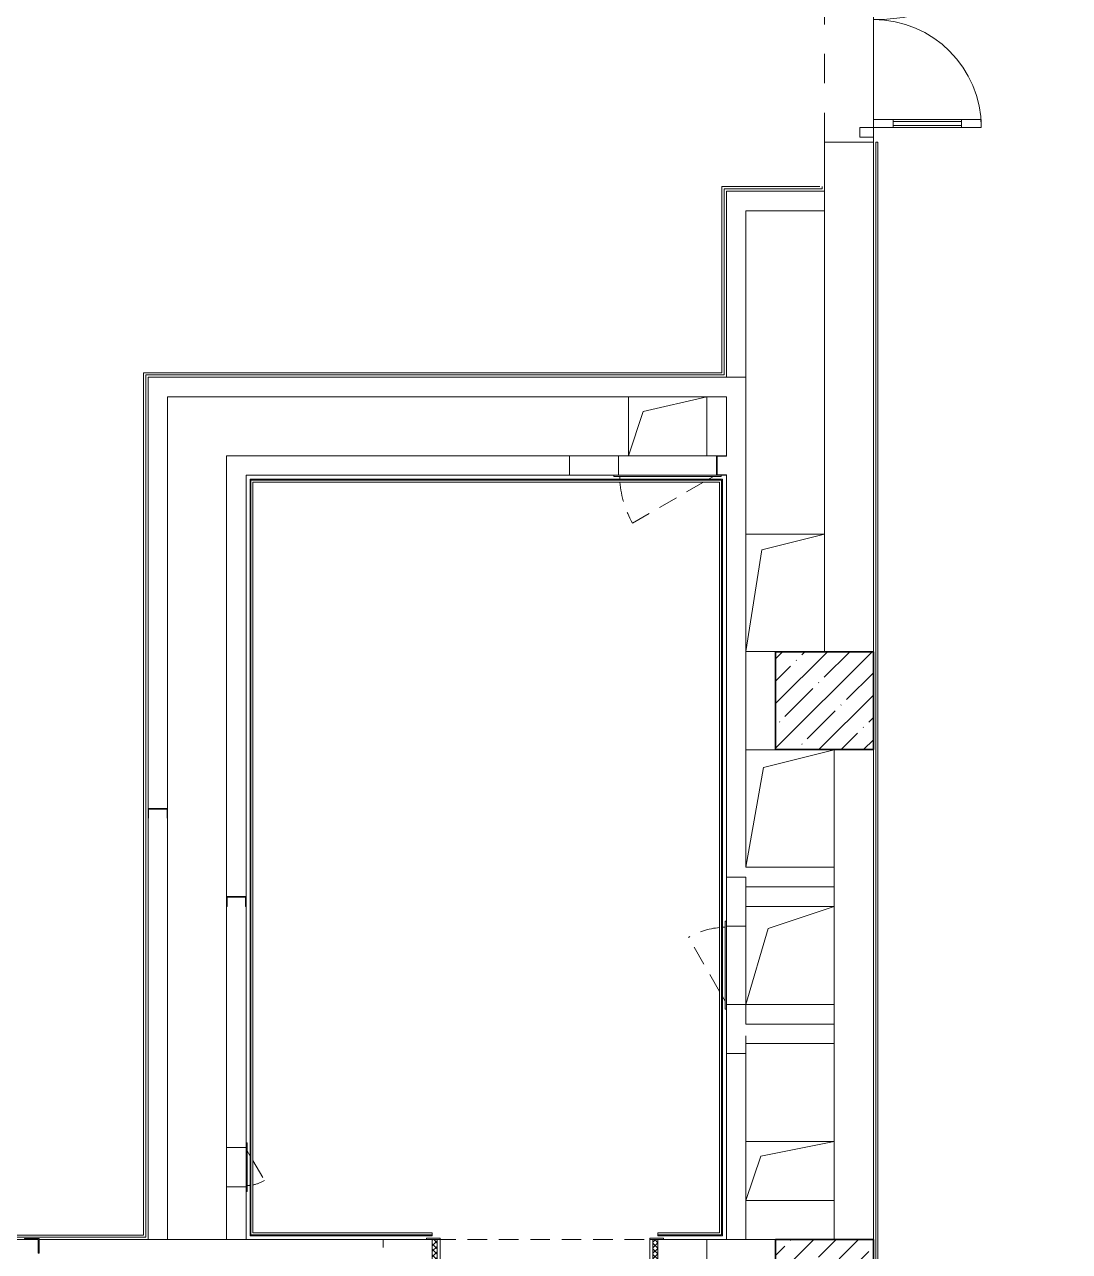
# Model space of a CAD drawing. Header units: millimetres. Extents: x 5993 to 95364, y 94667 to 143522.
# Drawn here: x 41927 to 42361, y 117002 to 117511 of the extents above; entities that cross this region are included whole.
import ezdxf

# ---------------------------------------------------------------- set-up
doc = ezdxf.new("R2010")
doc.units = ezdxf.units.MM
for name, pattern in [('200_ШТРИХ__ш1_п0_6_', [160, 100, -60]), ('200_ШТРИХ_ш1п0_6_', [160, 100, -60]), ('Штрих короткий', [300, 150, -150])]:
    doc.linetypes.add(name, pattern=pattern)
for name, color, linetype, lineweight in [('0-2', 7, 'Continuous', 9), ('Двери', 7, 'Continuous', 9), ('Каркас_Импост', 7, 'Continuous', 13), ('Каркас_Импост-1', 7, 'Continuous', 9), ('Несущие колонны', 7, 'Continuous', 9), ('Несущие колонны-1', 7, 'Continuous', 35), ('Обобщенные модели', 7, 'Continuous', 9), ('Общие ребра', 7, 'Continuous', 9), ('Окна', 7, 'Continuous', 9), ('Открывание в плане-1', 7, '200_ШТРИХ__ш1_п0_6_', 9), ('Открывание-1', 7, 'Continuous', 9), ('Панель-2', 7, 'Continuous', 13), ('Перекрытия', 7, 'Continuous', 9), ('Перемычка-1', 7, 'Штрих короткий', 9), ('Перемычка_Пунктирные линии-1', 7, '200_ШТРИХ_ш1п0_6_', 9), ('Стены', 7, 'Continuous', 9), ('Стены-1', 7, 'Continuous', 13), ('Элементы узлов', 7, 'Continuous', 9)]:
    doc.layers.add(name, color=color, linetype=linetype, lineweight=lineweight)

# ---------------------------------------------------------------- blocks, each defined once
blk = doc.blocks.new('BSC_Колонна _Прямоугольная - 500х500-V55-АИ2_01_План напольных покрытий и плинтусов 1го этажа _Часть 2_')
at = {"layer": 'Несущие колонны'}
h = blk.add_hatch(dxfattribs=at)
h.set_pattern_fill('FP_65', color=256, style=0, pattern_type=2)
h.set_pattern_definition([(45, (-7700, -37300), (-114.04925, 114.04925), []), (45, (-7585.95, -37300), (-114.04925, 114.04925), [201.613, -40.323, 3.353, -36.97])])
h.paths.add_polyline_path([(-250, -250), (250, -250), (250, 250), (-250, 250), (-250, 239.7)], flags=0)
at = {"layer": 'Несущие колонны-1'}
for p, q in [((250, 250), (-250, 250)), ((-250, 250), (-250, -250)), ((250, -250), (250, 250)), ((-250, -250), (250, -250))]:
    blk.add_line(p, q, dxfattribs=at)
blk = doc.blocks.new('Дверь_СКБ_1Ст_Внутренняя_ШЕР - СОШ_Д-11_Дв_1150x2100h_с_у МГН и персонала_ КЛГ-28013390-АИ2_01_План напольных покрытий и плинтусов 1го этажа _Часть 2_')
at = {"layer": 'Двери'}
h = blk.add_hatch(dxfattribs=at)
h.set_pattern_fill('FP_91', color=256, style=0, pattern_type=2)
h.set_pattern_definition([(135, (1726.41, 164.685), (-14.14214, -14.14214), []), (225, (1726.41, 164.685), (14.14214, -14.14214), [])])
h.paths.add_polyline_path([(562.5, 100), (562.5, -100), (587.5, -100), (587.5, 100)], flags=0)
at = {"layer": 'Каркас_Импост-1'}
h = blk.add_hatch(dxfattribs=at)
h.set_pattern_fill('FP_92', color=256, style=0, pattern_type=2)
h.set_pattern_definition([(45, (-396.384, 164.685), (-14.1421, 14.1421), []), (135, (-396.384, 164.685), (-14.1421, -14.1421), [])])
h.paths.add_polyline_path([(-537.5, 100), (-562.5, 100), (-562.5, -100), (-537.5, -100), (-537.5, -89.7)], flags=0)
at = {"layer": 'Каркас_Импост'}
for p, q in [((-522.5, 108), (-592.5, 108)), ((-592.5, 108), (-592.5, 100)), ((-592.5, 100), (-522.5, 100)), ((-537.5, 100), (-562.5, 100)), ((-562.5, 100), (-562.5, -100)), ((-512.5, 100), (-537.5, 100)), ((-537.5, 100), (-537.5, 20)), ((-537.5, -100), (-537.5, 100)), ((-522.5, 100), (-537.5, 100)), ((-537.5, 100), (-537.5, 99)), ((-537.5, 99), (-522.5, 99)), ((-522.5, 100), (-522.5, 108)), ((-522.5, 99), (-522.5, 100)), ((-512.5, 60), (-512.5, 100)), ((537.5, 100), (537.5, 60)), ((562.5, 100), (537.5, 100)), ((617.5, 108), (547.5, 108)), ((547.5, 108), (547.5, 100)), ((562.5, 100), (547.5, 100)), ((547.5, 100), (547.5, 99)), ((547.5, 100), (617.5, 100)), ((547.5, 99), (562.5, 99)), ((562.5, 20), (562.5, 100)), ((587.5, 100), (562.5, 100)), ((562.5, 100), (562.5, -100)), ((562.5, 99), (562.5, 100)), ((587.5, -100), (587.5, 100)), ((617.5, 100), (617.5, 108)), ((-537.5, 20), (-502.5, 20)), ((-522.5, 20), (-537.5, 20)), ((-537.5, 20), (-537.5, -100)), ((-522.5, -100), (-522.5, 20)), ((-502.5, 60), (-512.5, 60)), ((-502.5, 20), (-502.5, 60)), ((537.5, 60), (527.5, 60)), ((527.5, 60), (527.5, 20)), ((527.5, 20), (562.5, 20)), ((562.5, 20), (547.5, 20)), ((547.5, 20), (547.5, -100)), ((562.5, -100), (562.5, 20)), ((-522.5, -100), (-592.5, -100)), ((-592.5, -100), (-592.5, -108)), ((-592.5, -108), (-522.5, -108)), ((-562.5, -100), (-537.5, -100)), ((-537.5, -100), (-522.5, -100)), ((-522.5, -108), (-522.5, -100)), ((547.5, -100), (562.5, -100)), ((617.5, -100), (547.5, -100)), ((547.5, -100), (547.5, -108)), ((547.5, -108), (617.5, -108)), ((562.5, -100), (587.5, -100)), ((617.5, -108), (617.5, -100))]:
    blk.add_line(p, q, dxfattribs=at)
at = {"layer": 'Открывание-1'}
blk.add_arc((-512.5, 100), 1050, 360, 90, dxfattribs=at)
at = {"layer": 'Панель-2'}
for p, q in [((-512.5, 1150), (-512.5, 100)), ((-472.5, 1150), (-512.5, 1150)), ((-472.5, 100), (-472.5, 1150)), ((-512.5, 100), (-472.5, 100))]:
    blk.add_line(p, q, dxfattribs=at)
blk = doc.blocks.new('BSC_Колонна _Прямоугольная - 500х500-V109-АИ2_01_План напольных покрытий и плинтусов 1го этажа _Часть 2_')
at = {"layer": 'Несущие колонны'}
h = blk.add_hatch(dxfattribs=at)
h.set_pattern_fill('FP_128', color=256, style=0, pattern_type=2)
h.set_pattern_definition([(45, (-7700, -40300), (-114.04925, 114.04925), []), (45, (-7585.95, -40300), (-114.04925, 114.04925), [201.613, -40.323, 3.353, -36.97])])
h.paths.add_polyline_path([(-250, -250), (250, -250), (250, 250), (-250, 250), (-250, 100.4)], flags=0)
at = {"layer": 'Несущие колонны-1'}
for p, q in [((250, 250), (-250, 250)), ((-250, 250), (-250, -250)), ((250, -250), (250, 250)), ((-250, -250), (250, -250))]:
    blk.add_line(p, q, dxfattribs=at)
blk = doc.blocks.new('Дверь_Витражная_СКБ_2Ст2 - ДВВ_ДАО_СОШ_Классы-26508392-АИ2_01_План напольных покрытий и плинтусов 1го этажа _Часть 2_')
at = {"layer": 'Двери'}
for p, q in [((-775, 1035), (-775, 35)), ((775, 585), (775, 35))]:
    blk.add_line(p, q, dxfattribs=at)
for centre, radius, start, end in [((-775, 35), 1000, 360, 90), ((775, 35), 550, 90, 180)]:
    blk.add_arc(centre, radius, start, end, dxfattribs=at)
at = {"layer": 'Элементы узлов'}
for p, q in [((-753, 1035), (-713, 1035)), ((-753, 1035), (-753, 35)), ((-713, 1035), (-753, 1035)), ((-753, 1035), (-753, 35)), ((-713, 1035), (-713, 35)), ((-713, 35), (-713, 1035)), ((-753, 935), (-713, 935)), ((-743, 935), (-743, 135)), ((-723, 935), (-723, 135)), ((775, 585), (735, 585)), ((735, 585), (735, 35)), ((775, 585), (735, 585)), ((735, 585), (735, 35)), ((775, 585), (775, 35)), ((775, 35), (775, 585)), ((775, 485), (735, 485)), ((745, 485), (745, 135)), ((765, 485), (765, 135)), ((-753, 135), (-713, 135)), ((775, 135), (735, 135)), ((-825, 35), (-825, -35)), ((-775, 35), (-825, 35)), ((-775, 35), (-825, 35)), ((-825, 35), (-825, -35)), ((-775, -35), (-775, 35)), ((-775, -35), (-775, 35)), ((-713, 35), (-753, 35)), ((-753, 35), (-713, 35)), ((735, 35), (775, 35)), ((735, 35), (775, 35)), ((775, -35), (775, 35)), ((775, 35), (825, 35)), ((775, 35), (775, -35)), ((825, 35), (775, 35)), ((825, 35), (825, -35)), ((825, -35), (825, 35)), ((-825, -35), (-775, -35)), ((-825, -35), (-775, -35)), ((825, -35), (775, -35)), ((775, -35), (825, -35))]:
    blk.add_line(p, q, dxfattribs=at)
blk = doc.blocks.new('АР_Перемычка - АР_Перемычка-V175-АИ2_01_План напольных покрытий и плинтусов 1го этажа _Часть 2_')
at = {"layer": 'Обобщенные модели'}
blk.add_line((-250, -100), (-243, -100), dxfattribs=at)
at = {"layer": 'Перемычка_Пунктирные линии-1'}
for p, q in [((-250, 100), (1400, 100)), ((-250, -100), (-250, 100)), ((1400, 100), (1400, -100)), ((-250, -100), (1400, -100))]:
    blk.add_line(p, q, dxfattribs=at)
blk = doc.blocks.new('Фахверк_СКБ_Уголок - 200_3600-27915153-АИ2_01_План напольных покрытий и плинтусов 1го этажа _Часть 2_')
at = {"layer": 'Обобщенные модели'}
for p, q in [((125, 156), (50, 156)), ((50, 156), (50, 150)), ((50, 150), (119, 150)), ((119, 150), (119, 81)), ((125, 81), (125, 156)), ((119, 81), (125, 81)), ((125, 19), (119, 19)), ((119, 19), (119, -50)), ((125, -56), (125, 19)), ((119, -50), (50, -50)), ((50, -50), (50, -56)), ((50, -56), (125, -56))]:
    blk.add_line(p, q, dxfattribs=at)
blk = doc.blocks.new('154_Фахверк_СКБ_Швеллер - Тип_100_4010-27789772-АИ2_01_План напольных покрытий и плинтусов 1го этажа _Часть 2_')
at = {"layer": 'Обобщенные модели'}
for p, q in [((175, 50), (125, 50)), ((125, 50), (125, -50)), ((128, 47), (175, 47)), ((128, -47), (128, 47)), ((175, 47), (175, 50)), ((125, -50), (175, -50)), ((175, -47), (128, -47)), ((175, -50), (175, -47))]:
    blk.add_line(p, q, dxfattribs=at)
blk = doc.blocks.new('AR_Отверстие Ниша - Лючок-32405406-АИ2_01_План напольных покрытий и плинтусов 1го этажа _Часть 2_')
at = {"layer": 'Окна'}
for p, q in [((200, 50), (-200, 50)), ((-200, 50), (-200, -50)), ((200, -50), (200, 50)), ((-200, -50), (200, -50))]:
    blk.add_line(p, q, dxfattribs=at)
blk = doc.blocks.new('Л_Общий_Лючок - Лючок-V189-АИ2_01_План напольных покрытий и плинтусов 1го этажа _Часть 2_')
at = {"layer": 'Окна'}
for p, q in [((424, 6), (-24, 6)), ((-24, 6), (-24, 0)), ((-24, 0), (0, 0)), ((400, 0), (424, 0)), ((424, 6), (424, 0))]:
    blk.add_line(p, q, dxfattribs=at)
at = {"layer": 'Открывание в плане-1'}
for p, q in [((66.6, 35), (342, 194)), ((16.4, 6), (40.6, 20))]:
    blk.add_line(p, q, dxfattribs=at)
for start, end in [(5.19477, 30), (0.89053, 2.96844)]:
    blk.add_arc((6, 0), 388, start, end, dxfattribs=at)
blk = doc.blocks.new('AR_Отверстие Ниша - Лючок-32402102-АИ2_01_План напольных покрытий и плинтусов 1го этажа _Часть 2_')
at = {"layer": 'Окна'}
for p, q in [((250, 50), (-250, 50)), ((-250, 50), (-250, -50)), ((-250, -50), (250, -50))]:
    blk.add_line(p, q, dxfattribs=at)
blk = doc.blocks.new('Л_Общий_Лючок - Лючок-V190-АИ2_01_План напольных покрытий и плинтусов 1го этажа _Часть 2_')
at = {"layer": 'Окна'}
for p, q in [((524, 6), (-24, 6)), ((-24, 6), (-24, 0)), ((500, 0), (524, 0)), ((524, 6), (524, 0))]:
    blk.add_line(p, q, dxfattribs=at)
at = {"layer": 'Открывание в плане-1'}
for p, q in [((66.6, 35), (428.6, 244)), ((16.4, 6), (40.6, 20))]:
    blk.add_line(p, q, dxfattribs=at)
for start, end in [(4.13027, 30), (0.70805, 2.36015)]:
    blk.add_arc((6, 0), 488, start, end, dxfattribs=at)
blk = doc.blocks.new('AR_Отверстие Ниша - Лючок-32402131-АИ2_01_План напольных покрытий и плинтусов 1го этажа _Часть 2_')
at = {"layer": 'Окна'}
for p, q in [((100, 50), (-100, 50)), ((-100, 50), (-100, -50)), ((100, -50), (100, 50)), ((-100, -50), (100, -50))]:
    blk.add_line(p, q, dxfattribs=at)
blk = doc.blocks.new('Л_Общий_Лючок - Лючок-29684667-АИ2_01_План напольных покрытий и плинтусов 1го этажа _Часть 2_')
at = {"layer": 'Окна'}
for p, q in [((224, 6), (-24, 6)), ((-24, 6), (-24, 0)), ((224, 6), (224, 0))]:
    blk.add_line(p, q, dxfattribs=at)
at = {"layer": 'Открывание в плане-1'}
for p, q in [((66.6, 35), (168.8, 94)), ((16.4, 6), (40.6, 20))]:
    blk.add_line(p, q, dxfattribs=at)
for start, end in [(10.7896, 30), (1.84965, 6.16548)]:
    blk.add_arc((6, 0), 188, start, end, dxfattribs=at)
blk = doc.blocks.new('АР_Перемычка1 - АР_Перемычка 2-29764436-АИ2_01_План напольных покрытий и плинтусов 1го этажа _Часть 2_')
at = {"layer": 'Перемычка_Пунктирные линии-1'}
for p, q in [((-250, 50), (0, 50)), ((-250, -50), (-250, 50)), ((-250, -50), (0, -50))]:
    blk.add_line(p, q, dxfattribs=at)
blk = doc.blocks.new('АР_Перемычка1 - АР_Перемычка 2-29726303-АИ2_01_План напольных покрытий и плинтусов 1го этажа _Часть 2_')
at = {"layer": 'Перемычка_Пунктирные линии-1'}
for p, q in [((-250, 50), (0, 50)), ((-250, -50), (-250, 50)), ((400, 50), (650, 50)), ((650, 50), (650, -50)), ((-250, -50), (0, -50)), ((400, -50), (650, -50))]:
    blk.add_line(p, q, dxfattribs=at)
blk = doc.blocks.new('154_Фахверк_СКБ_Швеллер - Тип_100_4010_1-28088705-АИ2_01_План напольных покрытий и плинтусов 1го этажа _Часть 2_')
at = {"layer": 'Обобщенные модели'}
for p, q in [((175, 50), (125, 50)), ((125, 50), (125, -50)), ((128, 47), (175, 47)), ((128, -47), (128, 47)), ((175, 47), (175, 50)), ((125, -50), (175, -50)), ((175, -47), (128, -47)), ((175, -50), (175, -47))]:
    blk.add_line(p, q, dxfattribs=at)
blk = doc.blocks.new('AR_Отверстие прямоугольное _в плите_ - AR_Отверстие прямоугольное _в плите_-30459214-АИ2_01_План напольных покрытий и плинтусов 1го этажа _Часть 2_')
at = {"layer": 'Обобщенные модели'}
for p, q in [((-200, 150), (-200, -150)), ((-125, 75), (200, 150)), ((200, -150), (200, 150)), ((-200, -150), (-125, 75))]:
    blk.add_line(p, q, dxfattribs=at)
blk = doc.blocks.new('AR_Отверстие прямоугольное _в плите_ - AR_Отверстие прямоугольное _в плите_-30459894-АИ2_01_План напольных покрытий и плинтусов 1го этажа _Часть 2_')
at = {"layer": 'Обобщенные модели'}
for p, q in [((225, 250), (-225, 250)), ((-112.5, 137.5), (225, 250)), ((-225, -250), (-112.5, 137.5)), ((-225, -250), (225, -250))]:
    blk.add_line(p, q, dxfattribs=at)
blk = doc.blocks.new('AR_Отверстие прямоугольное _в плите_ - AR_Отверстие прямоугольное _в плите_-30552564-АИ2_01_План напольных покрытий и плинтусов 1го этажа _Часть 2_')
at = {"layer": 'Обобщенные модели'}
for p, q in [((200, 300), (-200, 300)), ((-120, 220), (200, 300)), ((-200, -300), (-120, 220)), ((-200, -300), (-50, -300))]:
    blk.add_line(p, q, dxfattribs=at)
blk = doc.blocks.new('AR_Отверстие прямоугольное _в плите_ - AR_Отверстие прямоугольное _в плите_-30552643-АИ2_01_План напольных покрытий и плинтусов 1го этажа _Часть 2_')
at = {"layer": 'Обобщенные модели'}
for p, q in [((225, 300), (-225, 300)), ((-135, 210), (225, 300)), ((-224.9, -299.7), (-135, 210))]:
    blk.add_line(p, q, dxfattribs=at)
blk = doc.blocks.new('AR_Отверстие прямоугольное _в плите_ - AR_Отверстие прямоугольное _в плите_-30552670-АИ2_01_План напольных покрытий и плинтусов 1го этажа _Часть 2_')
at = {"layer": 'Обобщенные модели'}
for p, q in [((225, 150), (-225, 150)), ((-150, 75), (225, 150)), ((-225, -150), (-150, 75)), ((-225, -150), (225, -150))]:
    blk.add_line(p, q, dxfattribs=at)
blk = doc.blocks.new('Проем_Дверь_Прямоугольный - 1700х2400h_дверные проемы-35041711-АИ2_01_План напольных покрытий и плинтусов 1го этажа _Часть 2_')
at = {"layer": 'Перемычка-1'}
for p, q in [((850, 125), (-850, 125)), ((850, -125), (-850, -125))]:
    blk.add_line(p, q, dxfattribs=at)

msp = doc.modelspace()

# ---------------------------------------------------------------- linework, layer by layer
at = {"layer": 'Общие ребра'}
for p, q in [((42021.33, 117322.18), (42216.68, 117322.18)), ((42021.33, 117321.37), (42021.33, 117322.18)), ((42021.33, 117321.37), (42021.33, 117008.81)), ((42216.68, 117322.18), (42216.68, 117321.37)), ((42216.68, 117008.81), (42216.68, 117321.37)), ((42022.15, 117008.81), (42021.33, 117008.81)), ((42022.15, 117008.81), (42096.62, 117008.81)), ((42190.23, 117008.81), (42215.87, 117008.81)), ((42216.68, 117008.81), (42215.87, 117008.81)), ((42218.72, 117006.77), (42226.86, 117006.77))]:
    msp.add_line(p, q, dxfattribs=at)
at = {"layer": 'Перекрытия'}
msp.add_line((42279.76, 117600.96), (42279.76, 117462.59), dxfattribs=at)
at = {"layer": 'Стены'}
for p, q in [((42280.74, 116965.1), (42280.74, 117462.59)), ((42281.64, 117462.59), (42280.74, 117462.59)), ((42281.64, 117462.59), (42281.64, 116964.2)), ((42216.85, 117366.79), (42216.85, 117444.11)), ((42216.85, 117444.11), (42257.54, 117444.11)), ((42217.74, 117443.22), (42217.74, 117365.89)), ((42258.44, 117443.22), (42217.74, 117443.22)), ((42258.44, 117443.22), (42258.44, 117444.11)), ((41976.73, 117008.65), (41976.73, 117366.79)), ((41976.73, 117366.79), (42216.85, 117366.79)), ((41977.62, 117365.89), (41977.62, 117007.75)), ((42217.74, 117365.89), (41977.62, 117365.89)), ((41665.07, 117008.65), (41976.73, 117008.65)), ((41977.62, 117007.75), (41665.07, 117007.75))]:
    msp.add_line(p, q, dxfattribs=at)
at = {"layer": 'Стены-1'}
for p, q in [((42279.76, 117462.59), (42259.42, 117462.59)), ((42259.42, 117462.59), (42259.42, 117250.96)), ((42279.76, 117250.96), (42279.76, 117462.59)), ((42218.72, 117442.24), (42218.72, 117364.91)), ((42226.86, 117442.24), (42218.72, 117442.24)), ((42259.42, 117442.24), (42226.86, 117442.24)), ((42259.42, 117434.1), (42259.42, 117442.24)), ((42226.86, 117364.91), (42226.86, 117434.1)), ((42226.86, 117434.1), (42259.42, 117434.1)), ((42226.86, 117364.91), (41978.6, 117364.91)), ((41978.6, 117364.91), (41978.6, 117356.77)), ((42218.72, 117364.91), (42226.86, 117364.91)), ((42226.86, 117356.77), (42226.86, 117364.91)), ((41978.6, 117356.77), (41978.6, 117185.84)), ((41986.74, 117356.77), (42218.72, 117356.77)), ((41986.74, 117185.84), (41986.74, 117356.77)), ((42218.72, 117356.77), (42218.72, 117332.36)), ((42226.86, 117161.43), (42226.86, 117356.77)), ((42019.3, 117332.36), (42011.16, 117332.36)), ((42011.16, 117332.36), (42011.16, 117149.22)), ((42173.95, 117332.36), (42019.3, 117332.36)), ((42019.3, 117149.22), (42019.3, 117324.22)), ((42019.3, 117324.22), (42172, 117324.22)), ((42217.09, 117322.59), (42020.93, 117322.59)), ((42020.93, 117322.59), (42020.93, 117322.18)), ((42020.93, 117322.18), (42020.93, 117321.37)), ((42020.93, 117321.37), (42020.93, 117008.4)), ((42022.15, 117321.37), (42215.87, 117321.37)), ((42022.15, 117009.62), (42022.15, 117321.37)), ((42215.87, 117321.37), (42215.87, 117009.62)), ((42217.09, 117322.18), (42217.09, 117322.59)), ((42217.09, 117321.37), (42217.09, 117322.18)), ((42217.09, 117008.4), (42217.09, 117321.37)), ((42218.72, 117324.22), (42218.72, 117138.96)), ((42263.49, 117210.26), (42263.49, 117006.77)), ((42279.76, 117006.77), (42279.76, 117210.26)), ((41978.6, 117181.77), (41978.6, 117006.77)), ((41986.74, 117006.77), (41986.74, 117181.77)), ((42263.49, 117161.43), (42226.86, 117161.43)), ((42263.49, 117153.29), (42263.49, 117161.43)), ((42226.86, 117137.01), (42226.86, 117153.29)), ((42226.86, 117153.29), (42263.49, 117153.29)), ((42011.16, 117145.15), (42011.16, 117045.03)), ((42019.3, 117045.03), (42019.3, 117145.15)), ((42218.72, 117102.5), (42218.72, 117006.77)), ((42226.86, 117096.31), (42226.86, 117104.45)), ((42263.49, 117096.31), (42226.86, 117096.31)), ((42263.49, 117088.17), (42263.49, 117096.31)), ((42226.86, 117006.77), (42226.86, 117088.17)), ((42226.86, 117088.17), (42263.49, 117088.17)), ((42011.16, 117028.75), (42011.16, 117006.77)), ((42019.3, 117006.77), (42019.3, 117028.75)), ((41927.32, 117006.77), (41665.23, 117006.77)), ((42094.18, 117006.77), (41933.43, 117006.77)), ((41978.6, 117006.77), (41986.74, 117006.77)), ((42011.16, 117006.77), (42019.3, 117006.77)), ((42020.93, 117008.4), (42021.33, 117008.4)), ((42021.33, 117008.4), (42022.15, 117008.4)), ((42096.62, 117009.62), (42022.15, 117009.62)), ((42022.15, 117008.4), (42096.62, 117008.4)), ((42096.62, 117008.4), (42096.62, 117009.62)), ((42215.87, 117009.62), (42190.23, 117009.62)), ((42190.23, 117009.62), (42190.23, 117008.4)), ((42190.23, 117008.4), (42215.87, 117008.4)), ((42218.72, 117006.77), (42192.67, 117006.77)), ((42215.87, 117008.4), (42216.68, 117008.4)), ((42216.68, 117008.4), (42217.09, 117008.4)), ((42239.07, 117006.77), (42226.86, 117006.77))]:
    msp.add_line(p, q, dxfattribs=at)

# ---------------------------------------------------------------- block references
at = {"layer": '0-2', "xscale": 0.08139549610658335, "yscale": 0.08139549610658335, "zscale": 0.08139549610658335}
for name, p, rotation in [('Проем_Дверь_Прямоугольный - 1700х2400h_дверные проемы-35041711-АИ2_01_План напольных покрытий и плинтусов 1го этажа _Часть 2_', (42269.59, 117531.78), 269.9999999999999), ('Дверь_Витражная_СКБ_2Ст2 - ДВВ_ДАО_СОШ_Классы-26508392-АИ2_01_План напольных покрытий и плинтусов 1го этажа _Часть 2_', (42276.92, 117531.78), 269.999999999996), ('Л_Общий_Лючок - Лючок-V190-АИ2_01_План напольных покрытий и плинтусов 1го этажа _Часть 2_', (42214.65, 117324.22), 180), ('154_Фахверк_СКБ_Швеллер - Тип_100_4010-27789772-АИ2_01_План напольных покрытий и плинтусов 1го этажа _Часть 2_', (41982.67, 117196.02), 269.9999999999999), ('АР_Перемычка1 - АР_Перемычка 2-29726303-АИ2_01_План напольных покрытий и плинтусов 1го этажа _Часть 2_', (42222.79, 117137.01), 269.9999999999999), ('154_Фахверк_СКБ_Швеллер - Тип_100_4010-27789772-АИ2_01_План напольных покрытий и плинтусов 1го этажа _Часть 2_', (42015.23, 117159.39), 269.9999999999999), ('Л_Общий_Лючок - Лючок-V189-АИ2_01_План напольных покрытий и плинтусов 1го этажа _Часть 2_', (42218.72, 117104.45), 89.99999999999991), ('AR_Отверстие Ниша - Лючок-32405406-АИ2_01_План напольных покрытий и плинтусов 1го этажа _Часть 2_', (42222.79, 117120.73), 269.9999999999999), ('Л_Общий_Лючок - Лючок-29684667-АИ2_01_План напольных покрытий и плинтусов 1го этажа _Часть 2_', (42019.3, 117045.03), 269.9999999999999), ('AR_Отверстие Ниша - Лючок-32402131-АИ2_01_План напольных покрытий и плинтусов 1го этажа _Часть 2_', (42015.23, 117036.89), 89.99999999999991), ('АР_Перемычка - АР_Перемычка-V175-АИ2_01_План напольных покрытий и плинтусов 1го этажа _Часть 2_', (42190.23, 116998.63), 180), ('Дверь_СКБ_1Ст_Внутренняя_ШЕР - СОШ_Д-11_Дв_1150x2100h_с_у МГН и персонала_ КЛГ-28013390-АИ2_01_План напольных покрытий и плинтусов 1го этажа _Часть 2_', (42144.44, 116998.63), 180)]:
    msp.add_blockref(name, p, dxfattribs=dict(at, rotation=rotation))
for name, p in [('AR_Отверстие прямоугольное _в плите_ - AR_Отверстие прямоугольное _в плите_-30459214-АИ2_01_План напольных покрытий и плинтусов 1го этажа _Часть 2_', (42194.3, 117344.57)), ('АР_Перемычка1 - АР_Перемычка 2-29764436-АИ2_01_План напольных покрытий и плинтусов 1го этажа _Часть 2_', (42173.95, 117328.29)), ('AR_Отверстие Ниша - Лючок-32402102-АИ2_01_План напольных покрытий и плинтусов 1го этажа _Часть 2_', (42194.3, 117328.29)), ('154_Фахверк_СКБ_Швеллер - Тип_100_4010_1-28088705-АИ2_01_План напольных покрытий и плинтусов 1го этажа _Часть 2_', (42204.47, 117328.29)), ('AR_Отверстие прямоугольное _в плите_ - AR_Отверстие прямоугольное _в плите_-30552564-АИ2_01_План напольных покрытий и плинтусов 1го этажа _Часть 2_', (42243.14, 117275.38)), ('BSC_Колонна _Прямоугольная - 500х500-V109-АИ2_01_План напольных покрытий и плинтусов 1го этажа _Часть 2_', (42259.42, 117230.61)), ('AR_Отверстие прямоугольное _в плите_ - AR_Отверстие прямоугольное _в плите_-30552643-АИ2_01_План напольных покрытий и плинтусов 1го этажа _Часть 2_', (42245.17, 117185.82)), ('AR_Отверстие прямоугольное _в плите_ - AR_Отверстие прямоугольное _в плите_-30459894-АИ2_01_План напольных покрытий и плинтусов 1го этажа _Часть 2_', (42245.17, 117124.8)), ('AR_Отверстие прямоугольное _в плите_ - AR_Отверстие прямоугольное _в плите_-30552670-АИ2_01_План напольных покрытий и плинтусов 1го этажа _Часть 2_', (42245.17, 117035.26)), ('Фахверк_СКБ_Уголок - 200_3600-27915153-АИ2_01_План напольных покрытий и плинтусов 1го этажа _Часть 2_', (41923.25, 116994.56)), ('BSC_Колонна _Прямоугольная - 500х500-V55-АИ2_01_План напольных покрытий и плинтусов 1го этажа _Часть 2_', (42259.42, 116986.43))]:
    msp.add_blockref(name, p, dxfattribs=at)

doc.saveas('drawing.dxf')
